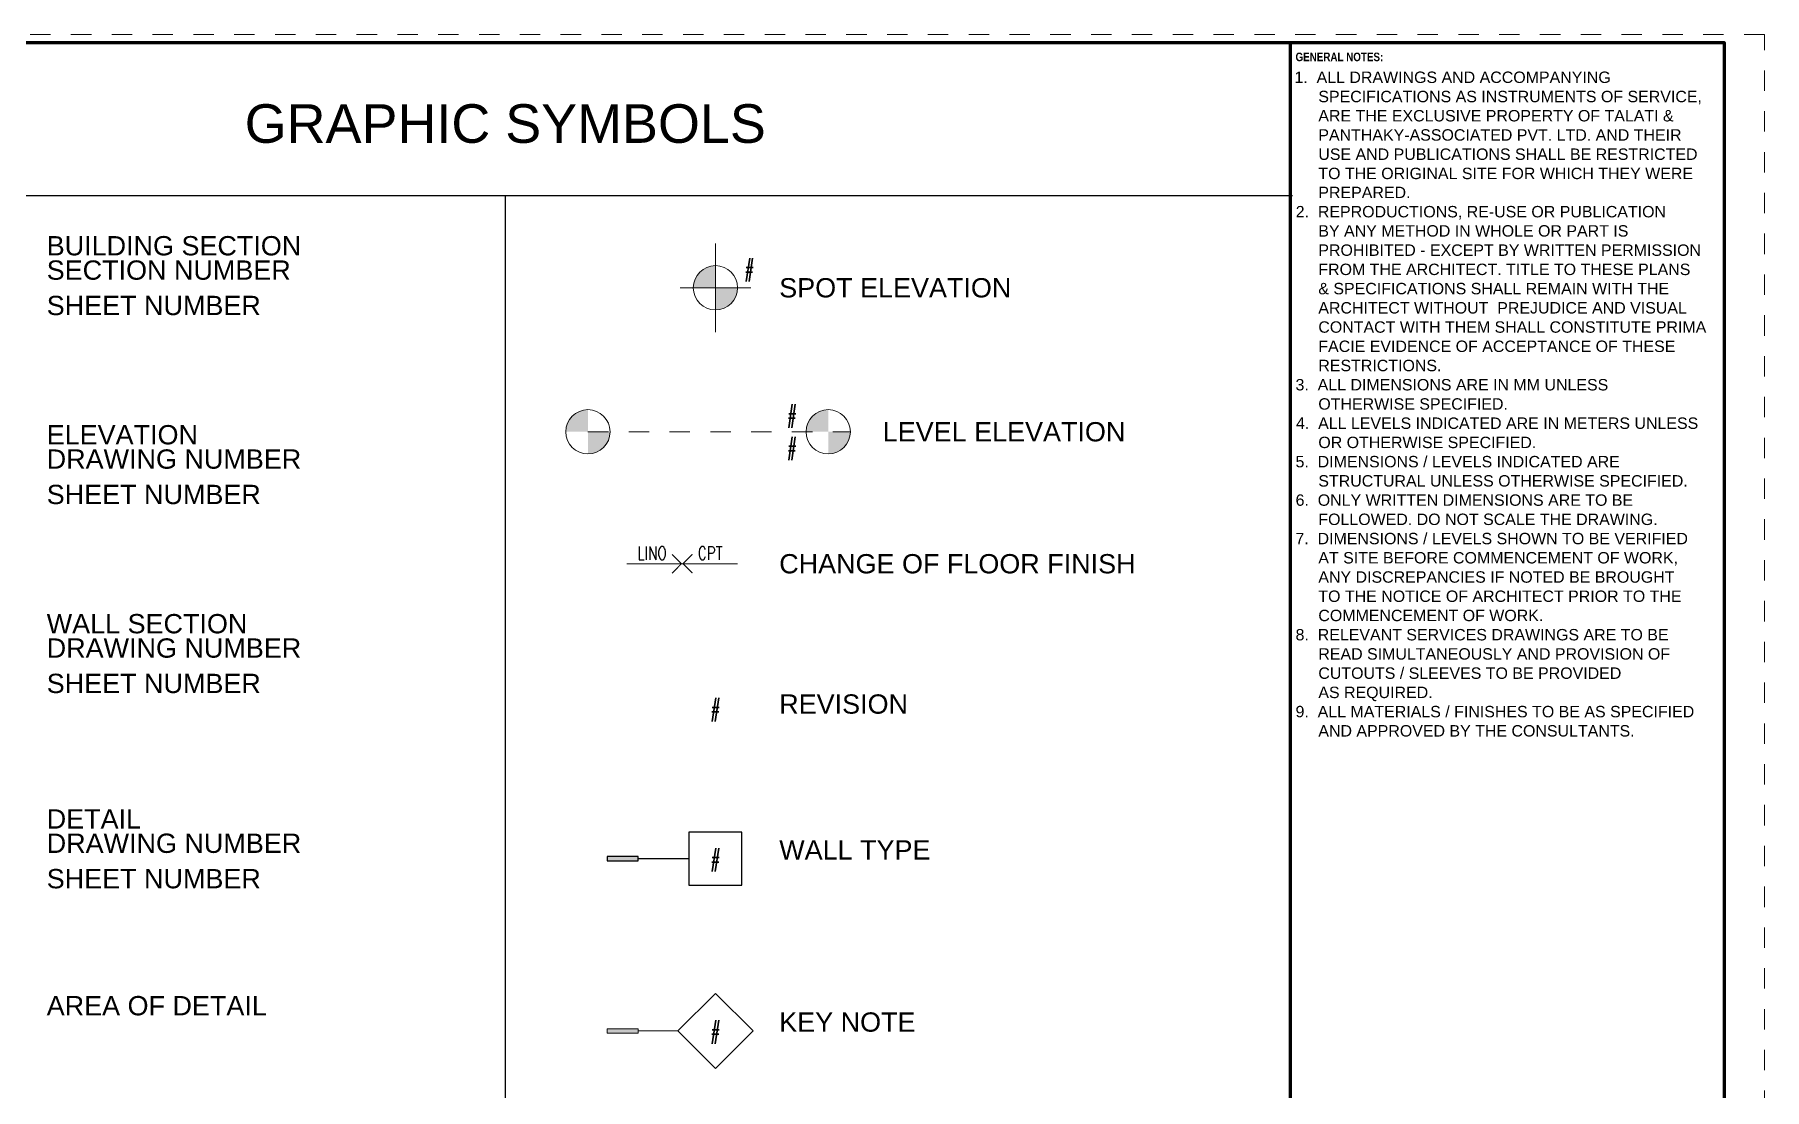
# Paper-space layout 'Symbols A3-1' of a CAD drawing. Header units: inches. Extents: x 0 to 16.1, y 0 to 10.3.
# Drawn here: x 7.58 to 16.06, y 5.11 to 10.28 of the extents above; entities that cross this region are included whole.
import ezdxf
from ezdxf.enums import TextEntityAlignment as Align

# ---------------------------------------------------------------- set-up
doc = ezdxf.new("R2010")
doc.units = ezdxf.units.IN
doc.linetypes.add('DASHDOT', pattern=[1, 0.5, -0.25, 0, -0.25])
doc.linetypes.add('HIDDEN', pattern=[0.375, 0.25, -0.125])
for name, color, linetype, lineweight in [('A-ANNO-SYMB', 152, 'Continuous', 5), ('G-ANNO-TEXT', 3, 'Continuous', 15), ('G-ANNO-TEXT-BOLD', 1, 'Continuous', 15), ('G-ANNO-TTLB', 7, 'Continuous', 50), ('G-PAPR-MEDM', 6, 'Continuous', 30), ('G-PAPR-THCK', 4, 'Continuous', 100), ('G-PAPR-THIN', 20, 'Continuous', 5)]:
    doc.layers.add(name, color=color, linetype=linetype, lineweight=lineweight)
doc.layers.add('A-WALL', color=152, linetype='Continuous')
doc.layers.add('G-ANNO-REFR', color=253, linetype='DASHDOT', lineweight=5, plot=False)
doc.styles.add('LARGE', font='arial.ttf', dxfattribs={"height": 0.1875})
doc.styles.add('LLARGE', font='arial.ttf', dxfattribs={"height": 0.25})
doc.styles.add('NOTES', font='arial.ttf', dxfattribs={"height": 2})
doc.styles.add('NOTES_ROMANS', font='romans.shx', dxfattribs={"width": 0.75})
doc.styles.add('Small text', font='arial.ttf', dxfattribs={"height": 2.4})
doc.styles.add('SUB-TITLE', font='swisscb.ttf')
doc.styles.add('SUB-TITLE-2', font='swissc.ttf')
doc.styles.add('TITLE', font='swisscb.ttf')

# ---------------------------------------------------------------- blocks, each defined once
blk = doc.blocks.new('*U172')
at = {"layer": 'G-ANNO-REFR'}
blk.add_lwpolyline([(0, 0), (408, 0), (408, 261), (0, 261)], close=True, dxfattribs=at)
at = {"layer": 'G-PAPR-THCK'}
blk.add_lwpolyline([(10, 260), (403, 260), (403, 1), (10, 1)], close=True, dxfattribs=at)
blk.add_lwpolyline([(349, 1), (349, 260)], dxfattribs=at)
at = {"layer": 'G-PAPR-THIN'}
blk.add_lwpolyline([(349, 260), (403, 260), (403, 1), (349, 1)], close=True, dxfattribs=at)
at = {"layer": 'G-ANNO-TEXT'}
for tag, p, height, style in [('GENERAL_NOTES_001', (349.49, 254.98), 1.42, 'NOTES'), ('GENERAL_NOTES_002', (349.71, 252.58), 1.42, 'NOTES'), ('GENERAL_NOTES_003', (349.71, 250.19), 1.42, 'NOTES'), ('GENERAL_NOTES_004', (349.71, 247.8), 1.42, 'NOTES'), ('GENERAL_NOTES_005', (349.71, 245.4), 1.42, 'NOTES'), ('GENERAL_NOTES_006', (349.71, 243.01), 1.42, 'NOTES'), ('GENERAL_NOTES_007', (349.71, 240.64), 1.42, 'NOTES'), ('GENERAL_NOTES_008', (349.65, 238.25), 1.42, 'NOTES'), ('GENERAL_NOTES_009', (349.71, 235.85), 1.42, 'NOTES'), ('GENERAL_NOTES_010', (349.71, 233.46), 1.42, 'NOTES'), ('GENERAL_NOTES_011', (349.71, 231.07), 1.42, 'NOTES'), ('GENERAL_NOTES_012', (349.71, 228.67), 1.42, 'NOTES'), ('GENERAL_NOTES_013', (349.71, 226.28), 1.42, 'NOTES'), ('GENERAL_NOTES_014', (349.71, 223.89), 1.42, 'NOTES'), ('GENERAL_NOTES_015', (349.71, 221.49), 1.42, 'NOTES'), ('GENERAL_NOTES_016', (349.71, 219.1), 1.42, 'NOTES'), ('GENERAL_NOTES_017', (349.63, 216.7), 1.42, 'NOTES'), ('GENERAL_NOTES_018', (349.71, 214.31), 1.42, 'NOTES'), ('GENERAL_NOTES_019', (349.69, 211.92), 1.42, 'NOTES'), ('GENERAL_NOTES_020', (349.71, 209.52), 1.42, 'NOTES'), ('GENERAL_NOTES_021', (349.63, 207.13), 1.42, 'NOTES'), ('GENERAL_NOTES_022', (349.71, 204.74), 1.42, 'NOTES'), ('GENERAL_NOTES_023', (349.64, 202.34), 1.42, 'NOTES'), ('GENERAL_NOTES_024', (349.71, 199.95), 1.42, 'NOTES'), ('GENERAL_NOTES_025', (349.62, 197.56), 1.42, 'NOTES'), ('GENERAL_NOTES_026', (349.71, 195.16), 1.42, 'NOTES'), ('GENERAL_NOTES_027', (349.71, 192.77), 1.42, 'NOTES'), ('GENERAL_NOTES_028', (349.71, 190.38), 1.42, 'NOTES'), ('GENERAL_NOTES_029', (349.71, 187.98), 1.42, 'NOTES'), ('GENERAL_NOTES_030', (349.63, 185.59), 1.42, 'NOTES'), ('GENERAL_NOTES_031', (349.71, 183.19), 1.42, 'NOTES'), ('GENERAL_NOTES_032', (349.71, 180.8), 1.42, 'NOTES'), ('GENERAL_NOTES_033', (349.71, 178.41), 1.42, 'NOTES'), ('GENERAL_NOTES_034', (349.63, 176.01), 1.42, 'NOTES'), ('GENERAL_NOTES_035', (349.71, 173.62), 1.42, 'NOTES'), ('CLIENTNAME', (349.64, 78.78), 2.13, 'SUB-TITLE-2'), ('CLIENTADDRESS1', (349.64, 75.88), 1.42, 'SUB-TITLE-2'), ('CLIENTADDRESS2', (349.64, 73.48), 1.42, 'SUB-TITLE-2'), ('CLIENTPHONE', (349.64, 71.11), 1.42, 'SUB-TITLE-2'), ('DRAWING_NO', (362.5, 41.09), 2.84, 'SUB-TITLE-2')]:
    blk.add_attdef(tag, p, '', height=height, dxfattribs=dict(at, style=style))
at = {"layer": 'G-ANNO-TEXT', "style": 'SUB-TITLE-2'}
for tag, p in [('REV_NO4', (351.25, 107.5)), ('REV_DATE4', (357.51, 107.5)), ('DRAWN_BY4', (365.62, 107.5)), ('CHECKED_BY4', (374.69, 107.5)), ('REV_NO3', (351.25, 104.66)), ('REV_DATE3', (357.51, 104.66)), ('DRAWN_BY3', (365.62, 104.66)), ('CHECKED_BY3', (374.69, 104.66)), ('REV_NO2', (351.25, 101.81)), ('REV_DATE2', (357.51, 101.81)), ('DRAWN_BY2', (365.62, 101.81)), ('CHECKED_BY2', (374.69, 101.81)), ('REV_NO1', (351.25, 98.97)), ('REV_DATE1', (357.51, 98.97)), ('DRAWN_BY1', (365.62, 98.97)), ('CHECKED_BY1', (374.69, 98.97)), ('REV_NO0', (351.25, 96.13)), ('REV_DATE0', (357.51, 96.13)), ('DRAWN_BY0', (365.62, 96.13)), ('CHECKED_BY0', (374.69, 96.13))]:
    blk.add_attdef(tag, text='', height=1.14, dxfattribs=at).set_placement(p, align=Align.MIDDLE)
for tag, p in [('REV_DESCRIPTION4', (380.36, 107.5)), ('REV_DESCRIPTION3', (380.36, 104.66)), ('REV_DESCRIPTION2', (380.36, 101.81)), ('REV_DESCRIPTION1', (380.36, 98.97)), ('REV_DESCRIPTION0', (380.36, 96.13))]:
    blk.add_attdef(tag, text='', height=1.14, dxfattribs=at).set_placement(p, align=Align.MIDDLE_LEFT)
for tag, p in [('PROJECT_NAME1', (362.5, 69.02)), ('PROJECT_NAME2', (362.5, 66.18)), ('PROJECT_CODE', (362.5, 62.82)), ('RELEASE', (362.5, 59.67)), ('STAGE', (362.5, 56.47)), ('DRAWING_TITLE', (362.5, 53.27))]:
    blk.add_attdef(tag, text='', height=1.71, dxfattribs=at).set_placement(p, align=Align.TOP_LEFT)
at = {"layer": 'G-ANNO-TEXT'}
for tag, height, style, p in [('CURRENT_REV', 2.84, 'TITLE', (396.61, 41.09)), ('DRAWN_BY', 1.71, 'SUB-TITLE-2', (355.39, 34.75)), ('CHECKED_BY', 1.71, 'SUB-TITLE-2', (368.89, 34.75)), ('SCALE', 1.71, 'SUB-TITLE-2', (383.11, 34.75)), ('ISSUE_DATE', 1.71, 'SUB-TITLE-2', (396.61, 34.75))]:
    blk.add_attdef(tag, text='', height=height, dxfattribs=dict(at, style=style)).set_placement(p, align=Align.CENTER)
at = {"layer": 'G-ANNO-TEXT', "style": 'SUB-TITLE'}
blk.add_attdef('FILE_NAME', text='', height=1.14, rotation=90, dxfattribs=at).set_placement((403.71, 8.76), align=Align.TOP_LEFT)
at = {"layer": 'G-PAPR-MEDM', "style": 'TITLE'}
blk.add_text('GENERAL NOTES:', height=1.0658, dxfattribs=at).set_placement((349.63, 257.69))
blk = doc.blocks.new('Spot Elevation')
at = {"layer": 'A-ANNO-SYMB'}
h = blk.add_hatch(color=8, dxfattribs=at)
h.dxf.hatch_style = 1
h.paths.add_polyline_path([(0, 0), (0, 5, 0.414214), (-5, 0)])
h = blk.add_hatch(color=8, dxfattribs=at)
h.dxf.hatch_style = 1
h.paths.add_polyline_path([(5, 0), (0, 0), (0, -5, 0.414214)])
at = {"layer": 'A-ANNO-SYMB', "color": 8}
for p, q in [((0, 10), (0, -10)), ((-8, 0), (8, 0))]:
    blk.add_line(p, q, dxfattribs=at)
blk.add_circle((0, 0), 5, dxfattribs=at)
at = {"color": 7, "style": 'LLARGE', "width": 0.75}
blk.add_attdef('SPOTELEVATION', text='', height=3.5, dxfattribs=at).set_placement((6.5, 1.5), align=Align.BOTTOM_LEFT)
blk = doc.blocks.new('REVISION')
at = {"layer": 'G-ANNO-TEXT', "style": 'SUB-TITLE'}
for tag, p in [('REV_NO', (3.16, 2)), ('REV_DATE', (11.97, 2)), ('DRAWN_BY', (23.4, 2)), ('CHECKED_BY', (36.16, 2))]:
    blk.add_attdef(tag, text='', height=1.6, dxfattribs=at).set_placement(p, align=Align.MIDDLE)
blk.add_attdef('REV_DESCRIPTION', text='', height=1.6, dxfattribs=at).set_placement((44.14, 2), align=Align.MIDDLE_LEFT)
blk = doc.blocks.new('Keynote')
h = blk.add_hatch(color=256)
h.dxf.hatch_style = 1
h.paths.add_polyline_path([(-17.48, -0.5), (-17.48, 0.5), (-24.48, 0.5), (-24.48, -0.5)])
for points in [[(0, 8.49), (-8.49, 0), (0, -8.49), (8.49, 0)], [(-24.48, -0.5), (-17.48, -0.5), (-17.48, 0.5), (-24.48, 0.5)]]:
    blk.add_lwpolyline(points, close=True)
blk.add_lwpolyline([(-8.49, 0), (-17.48, 0)])
at = {"style": 'NOTES_ROMANS', "width": 0.75}
blk.add_attdef('KEYNOTE', text='', height=3.5, dxfattribs=at).set_placement((0, 0), align=Align.MIDDLE_CENTER)
blk = doc.blocks.new('Wall Type')
h = blk.add_hatch(color=256)
h.dxf.hatch_style = 1
h.paths.add_polyline_path([(-17.48, -0.5), (-17.48, 0.5), (-24.48, 0.5), (-24.48, -0.5)])
for points in [[(6, 6), (-6, 6), (-6, -6), (6, -6)], [(-24.48, -0.5), (-17.48, -0.5), (-17.48, 0.5), (-24.48, 0.5)]]:
    blk.add_lwpolyline(points, close=True)
blk.add_lwpolyline([(-6, 0), (-17.48, 0)])
at = {"style": 'NOTES_ROMANS', "width": 0.75}
blk.add_attdef('WALLTYPE', text='', height=3.5, dxfattribs=at).set_placement((0, 0), align=Align.MIDDLE_CENTER)
blk = doc.blocks.new('*U156')
at = {"layer": 'A-ANNO-SYMB'}
h = blk.add_hatch(color=8, dxfattribs=at)
h.dxf.hatch_style = 1
h.paths.add_polyline_path([(-54.32, 0), (-54.32, 5, 0.414214), (-59.32, 0)])
h = blk.add_hatch(color=8, dxfattribs=at)
h.dxf.hatch_style = 1
h.paths.add_polyline_path([(0, 0), (0, 5, 0.414214), (-5, 0)])
h = blk.add_hatch(color=8, dxfattribs=at)
h.dxf.hatch_style = 1
h.paths.add_polyline_path([(-49.32, 0), (-54.32, 0), (-54.32, -5, 0.414214)])
h = blk.add_hatch(color=8, dxfattribs=at)
h.dxf.hatch_style = 1
h.paths.add_polyline_path([(5, 0), (0, 0), (0, -5, 0.414214)])
at = {"layer": 'A-ANNO-SYMB', "color": 8, "linetype": 'HIDDEN', "ltscale": 10}
blk.add_line((-54.32, 0), (5, 0), dxfattribs=at)
at = {"layer": 'A-ANNO-SYMB', "color": 8}
for centre in [(-54.32, 0), (0, 0)]:
    blk.add_circle(centre, 5, dxfattribs=at)
at = {"color": 7, "style": 'NOTES_ROMANS', "width": 0.75}
for tag, p in [('LEVEL', (-7, 1)), ('ELEVATION', (-7, -6.33))]:
    blk.add_attdef(tag, text='', height=3.5, dxfattribs=at).set_placement(p, align=Align.BOTTOM_RIGHT)

psp = doc.layouts.new('Symbols A3-1')

# ---------------------------------------------------------------- linework, layer by layer
at = {"layer": 'A-ANNO-SYMB'}
psp.add_line((10.488, 7.6823), (11.0301, 7.6823), dxfattribs=at)
for points in [[(10.7092, 7.7283, 0.00542, 0.00542, 0), (10.7552, 7.6823, 0.00542, 0.00542, 0), (10.7092, 7.6363, 0, 0, 0)], [(10.8088, 7.7283, 0.00542, 0.00542, 0), (10.7628, 7.6823, 0.00542, 0.00542, 0), (10.8088, 7.6363, 0, 0, 0)]]:
    psp.add_lwpolyline(points, format="xyseb", dxfattribs=at)
at = {"layer": 'G-PAPR-MEDM'}
for p, q in [((0.394, 9.4873), (13.7506, 9.4873)), ((9.8915, 9.4873), (9.8915, 0.0394))]:
    psp.add_line(p, q, dxfattribs=at)

# ---------------------------------------------------------------- block references
at = {"layer": 'A-ANNO-SYMB'}
ref = psp.add_blockref('Spot Elevation', (10.9217, 9.0348), dxfattribs=dict(at, xscale=0.02168414107458033, yscale=0.02168414107458033, zscale=0.02168414107458033))
ref.add_attrib('SPOTELEVATION', '#', dxfattribs={"layer": '0', "color": 7, "height": 0.0759, "style": 'NOTES_ROMANS', "width": 0.75}).set_placement((11.0626, 9.0673), align=Align.BOTTOM_LEFT)
at = {"layer": 'A-ANNO-SYMB', "xscale": 0.02168414107458033, "yscale": 0.02168414107458033, "zscale": 0.02168414107458033}
for name, p, values in [('*U156', (11.4747, 8.3292), {'ELEVATION': '#', 'LEVEL': '#'}), ('Keynote', (10.9217, 5.3928), {'KEYNOTE': '#'})]:
    psp.add_blockref(name, p, dxfattribs=at).add_auto_attribs(values)
at = {"layer": 'A-ANNO-SYMB'}
ref = psp.add_blockref('REVISION', (10.9217, 6.973), dxfattribs=dict(at, xscale=0.02168414107458033, yscale=0.02168414107458033, zscale=0.02168414107458033))
ref.add_attrib('REVISION', '#', dxfattribs={"layer": '0', "color": 7, "height": 0.0759, "style": 'NOTES_ROMANS', "width": 0.75}).set_placement((10.9217, 6.973), align=Align.MIDDLE_CENTER)
at = {"layer": 'A-WALL', "xscale": 0.02168414107458033, "yscale": 0.02168414107458033, "zscale": 0.02168414107458033}
psp.add_blockref('Wall Type', (10.9217, 6.2367), dxfattribs=at).add_auto_attribs({'WALLTYPE': '#'})
at = {"layer": 'G-ANNO-TTLB'}
ref = psp.add_blockref('*U172', (0, 0), dxfattribs=dict(at, xscale=0.03937007874015748, yscale=0.03937007874015748, zscale=0.03937007874015748))
ref.add_attrib('GENERAL_NOTES_001', '1.  ALL DRAWINGS AND ACCOMPANYING', (13.7596, 10.0385), dxfattribs={"layer": 'G-ANNO-TEXT', "height": 0.055947, "style": 'NOTES'})
ref.add_attrib('GENERAL_NOTES_002', '     SPECIFICATIONS AS INSTRUMENTS OF SERVICE,', (13.7681, 9.9442), dxfattribs={"layer": 'G-ANNO-TEXT', "height": 0.055947, "style": 'NOTES'})
ref.add_attrib('GENERAL_NOTES_003', '     ARE THE EXCLUSIVE PROPERTY OF TALATI &', (13.7681, 9.85), dxfattribs={"layer": 'G-ANNO-TEXT', "height": 0.055947, "style": 'NOTES'})
ref.add_attrib('GENERAL_NOTES_004', '     PANTHAKY-ASSOCIATED PVT. LTD. AND THEIR', (13.7681, 9.7558), dxfattribs={"layer": 'G-ANNO-TEXT', "height": 0.055947, "style": 'NOTES'})
ref.add_attrib('GENERAL_NOTES_005', '     USE AND PUBLICATIONS SHALL BE RESTRICTED', (13.7681, 9.6615), dxfattribs={"layer": 'G-ANNO-TEXT', "height": 0.055947, "style": 'NOTES'})
ref.add_attrib('GENERAL_NOTES_006', '     TO THE ORIGINAL SITE FOR WHICH THEY WERE', (13.7681, 9.5673), dxfattribs={"layer": 'G-ANNO-TEXT', "height": 0.055947, "style": 'NOTES'})
ref.add_attrib('GENERAL_NOTES_007', '     PREPARED.', (13.7681, 9.474), dxfattribs={"layer": 'G-ANNO-TEXT', "height": 0.055947, "style": 'NOTES'})
ref.add_attrib('GENERAL_NOTES_008', '2.  REPRODUCTIONS, RE-USE OR PUBLICATION', (13.7658, 9.3798), dxfattribs={"layer": 'G-ANNO-TEXT', "height": 0.055947, "style": 'NOTES'})
ref.add_attrib('GENERAL_NOTES_009', '     BY ANY METHOD IN WHOLE OR PART IS', (13.7681, 9.2856), dxfattribs={"layer": 'G-ANNO-TEXT', "height": 0.055947, "style": 'NOTES'})
ref.add_attrib('GENERAL_NOTES_010', '     PROHIBITED - EXCEPT BY WRITTEN PERMISSION', (13.7681, 9.1913), dxfattribs={"layer": 'G-ANNO-TEXT', "height": 0.055947, "style": 'NOTES'})
ref.add_attrib('GENERAL_NOTES_011', '     FROM THE ARCHITECT. TITLE TO THESE PLANS', (13.7681, 9.0971), dxfattribs={"layer": 'G-ANNO-TEXT', "height": 0.055947, "style": 'NOTES'})
ref.add_attrib('GENERAL_NOTES_012', '     & SPECIFICATIONS SHALL REMAIN WITH THE', (13.7681, 9.0029), dxfattribs={"layer": 'G-ANNO-TEXT', "height": 0.055947, "style": 'NOTES'})
ref.add_attrib('GENERAL_NOTES_013', '     ARCHITECT WITHOUT  PREJUDICE AND VISUAL', (13.7681, 8.9086), dxfattribs={"layer": 'G-ANNO-TEXT', "height": 0.055947, "style": 'NOTES'})
ref.add_attrib('GENERAL_NOTES_014', '     CONTACT WITH THEM SHALL CONSTITUTE PRIMA', (13.7681, 8.8144), dxfattribs={"layer": 'G-ANNO-TEXT', "height": 0.055947, "style": 'NOTES'})
ref.add_attrib('GENERAL_NOTES_015', '     FACIE EVIDENCE OF ACCEPTANCE OF THESE', (13.7681, 8.7201), dxfattribs={"layer": 'G-ANNO-TEXT', "height": 0.055947, "style": 'NOTES'})
ref.add_attrib('GENERAL_NOTES_016', '     RESTRICTIONS.', (13.7681, 8.6259), dxfattribs={"layer": 'G-ANNO-TEXT', "height": 0.055947, "style": 'NOTES'})
ref.add_attrib('GENERAL_NOTES_017', '3.  ALL DIMENSIONS ARE IN MM UNLESS', (13.7648, 8.5317), dxfattribs={"layer": 'G-ANNO-TEXT', "height": 0.055947, "style": 'NOTES'})
ref.add_attrib('GENERAL_NOTES_018', '     OTHERWISE SPECIFIED.', (13.7681, 8.4374), dxfattribs={"layer": 'G-ANNO-TEXT', "height": 0.055947, "style": 'NOTES'})
ref.add_attrib('GENERAL_NOTES_019', '4.  ALL LEVELS INDICATED ARE IN METERS UNLESS', (13.7671, 8.3432), dxfattribs={"layer": 'G-ANNO-TEXT', "height": 0.055947, "style": 'NOTES'})
ref.add_attrib('GENERAL_NOTES_020', '     OR OTHERWISE SPECIFIED.', (13.7681, 8.249), dxfattribs={"layer": 'G-ANNO-TEXT', "height": 0.055947, "style": 'NOTES'})
ref.add_attrib('GENERAL_NOTES_021', '5.  DIMENSIONS / LEVELS INDICATED ARE', (13.7649, 8.1548), dxfattribs={"layer": 'G-ANNO-TEXT', "height": 0.055947, "style": 'NOTES'})
ref.add_attrib('GENERAL_NOTES_022', '     STRUCTURAL UNLESS OTHERWISE SPECIFIED.', (13.7681, 8.0605), dxfattribs={"layer": 'G-ANNO-TEXT', "height": 0.055947, "style": 'NOTES'})
ref.add_attrib('GENERAL_NOTES_023', '6.  ONLY WRITTEN DIMENSIONS ARE TO BE', (13.7652, 7.9663), dxfattribs={"layer": 'G-ANNO-TEXT', "height": 0.055947, "style": 'NOTES'})
ref.add_attrib('GENERAL_NOTES_024', '     FOLLOWED. DO NOT SCALE THE DRAWING.', (13.7681, 7.8721), dxfattribs={"layer": 'G-ANNO-TEXT', "height": 0.055947, "style": 'NOTES'})
ref.add_attrib('GENERAL_NOTES_025', '7.  DIMENSIONS / LEVELS SHOWN TO BE VERIFIED', (13.7644, 7.7778), dxfattribs={"layer": 'G-ANNO-TEXT', "height": 0.055947, "style": 'NOTES'})
ref.add_attrib('GENERAL_NOTES_026', '     AT SITE BEFORE COMMENCEMENT OF WORK,', (13.7681, 7.6836), dxfattribs={"layer": 'G-ANNO-TEXT', "height": 0.055947, "style": 'NOTES'})
ref.add_attrib('GENERAL_NOTES_027', '     ANY DISCREPANCIES IF NOTED BE BROUGHT', (13.7681, 7.5893), dxfattribs={"layer": 'G-ANNO-TEXT', "height": 0.055947, "style": 'NOTES'})
ref.add_attrib('GENERAL_NOTES_028', '     TO THE NOTICE OF ARCHITECT PRIOR TO THE', (13.7681, 7.4951), dxfattribs={"layer": 'G-ANNO-TEXT', "height": 0.055947, "style": 'NOTES'})
ref.add_attrib('GENERAL_NOTES_029', '     COMMENCEMENT OF WORK.', (13.7681, 7.4009), dxfattribs={"layer": 'G-ANNO-TEXT', "height": 0.055947, "style": 'NOTES'})
ref.add_attrib('GENERAL_NOTES_030', '8.  RELEVANT SERVICES DRAWINGS ARE TO BE', (13.765, 7.3066), dxfattribs={"layer": 'G-ANNO-TEXT', "height": 0.055947, "style": 'NOTES'})
ref.add_attrib('GENERAL_NOTES_031', '     READ SIMULTANEOUSLY AND PROVISION OF', (13.7681, 7.2124), dxfattribs={"layer": 'G-ANNO-TEXT', "height": 0.055947, "style": 'NOTES'})
ref.add_attrib('GENERAL_NOTES_032', '     CUTOUTS / SLEEVES TO BE PROVIDED', (13.7681, 7.1182), dxfattribs={"layer": 'G-ANNO-TEXT', "height": 0.055947, "style": 'NOTES'})
ref.add_attrib('GENERAL_NOTES_033', '     AS REQUIRED.', (13.7681, 7.0239), dxfattribs={"layer": 'G-ANNO-TEXT', "height": 0.055947, "style": 'NOTES'})
ref.add_attrib('GENERAL_NOTES_034', '9.  ALL MATERIALS / FINISHES TO BE AS SPECIFIED', (13.7649, 6.9297), dxfattribs={"layer": 'G-ANNO-TEXT', "height": 0.055947, "style": 'NOTES'})
ref.add_attrib('GENERAL_NOTES_035', '     AND APPROVED BY THE CONSULTANTS.', (13.7681, 6.8354), dxfattribs={"layer": 'G-ANNO-TEXT', "height": 0.055947, "style": 'NOTES'})

# ---------------------------------------------------------------- texts
at = {"layer": 'A-ANNO-SYMB', "style": 'NOTES_ROMANS', "width": 0.75}
psp.add_text('LINO', height=0.06505, dxfattribs=at).set_placement((10.6831, 7.6823), align=Align.BOTTOM_RIGHT)
psp.add_text('CPT', height=0.06505, dxfattribs=at).set_placement((10.8349, 7.6823), align=Align.BOTTOM_LEFT)
at = {"layer": 'G-ANNO-TEXT', "style": 'Small text'}
for s, p in [('BUILDING SECTION', (7.644, 9.2408)), ('SECTION NUMBER', (7.644, 9.1215)), ('SPOT ELEVATION', (11.2343, 9.0348)), ('SHEET NUMBER', (7.644, 8.9481)), ('ELEVATION', (7.644, 8.3146)), ('LEVEL ELEVATION', (11.7416, 8.3292)), ('DRAWING NUMBER', (7.644, 8.1954)), ('SHEET NUMBER', (7.644, 8.0219)), ('CHANGE OF FLOOR FINISH', (11.2343, 7.6823)), ('WALL SECTION', (7.644, 7.3885)), ('DRAWING NUMBER', (7.644, 7.2692)), ('SHEET NUMBER', (7.644, 7.0958)), ('REVISION', (11.2343, 6.9947)), ('DETAIL', (7.644, 6.4316)), ('DRAWING NUMBER', (7.644, 6.3124)), ('WALL TYPE', (11.2343, 6.28)), ('SHEET NUMBER', (7.644, 6.1389)), ('AREA OF DETAIL', (7.644, 5.5164)), ('KEY NOTE', (11.2343, 5.4362))]:
    psp.add_text(s, height=0.09456, dxfattribs=at).set_placement(p, align=Align.MIDDLE_LEFT)
at = {"layer": 'G-ANNO-TEXT-BOLD', "style": 'LARGE'}
psp.add_text('GRAPHIC SYMBOLS', height=0.18912, dxfattribs=at).set_placement((9.8915, 9.8397), align=Align.MIDDLE_CENTER)

doc.saveas('drawing.dxf')
